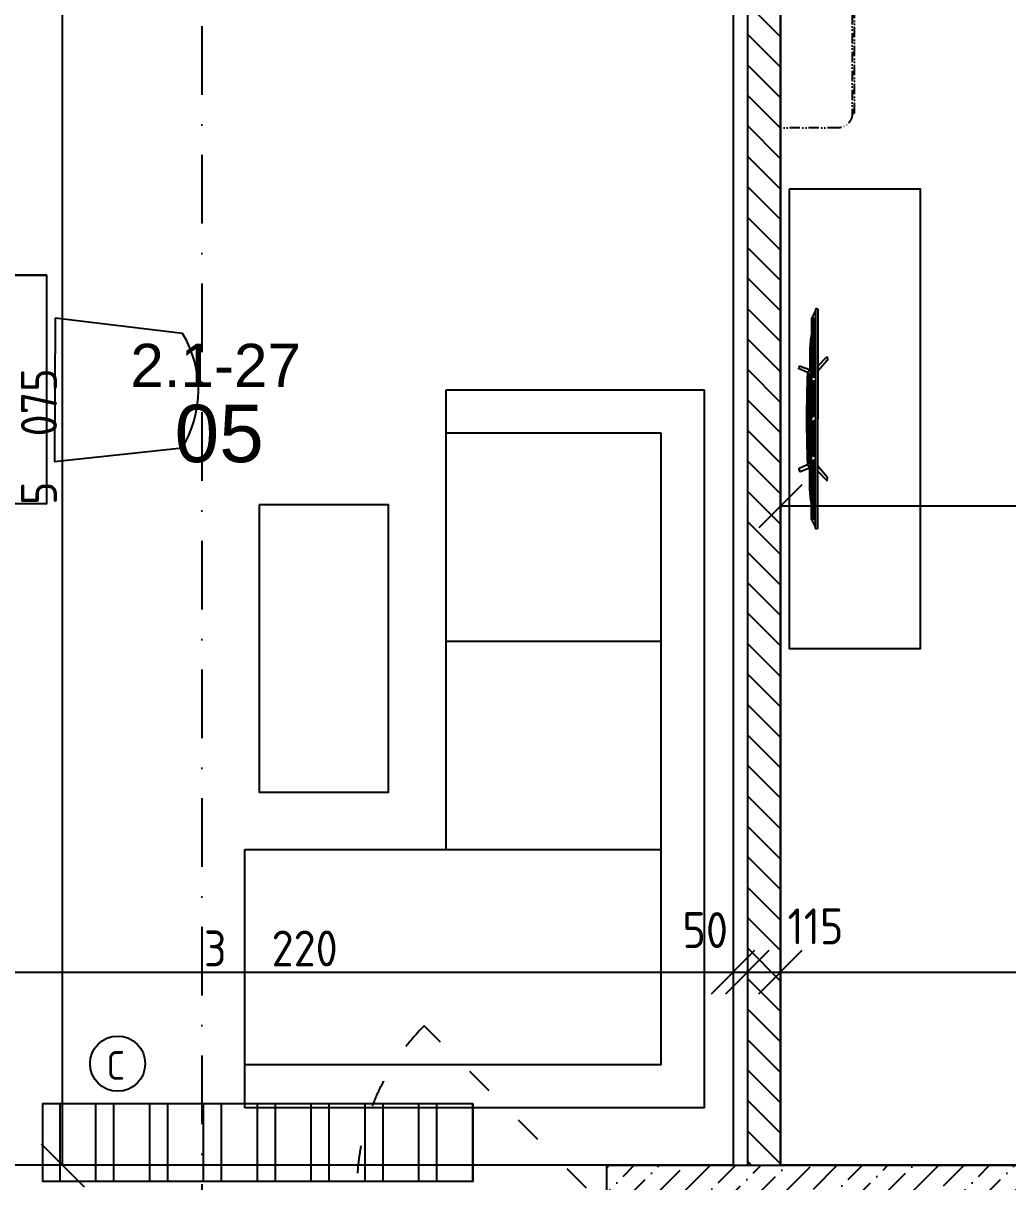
# Model space of a CAD drawing. Extents: x 4511820 to 5180432, y -1526536 to -944957.
# Drawn here: x 5031483 to 5034913, y -1256927 to -1252892 of the extents above; entities that cross this region are included whole.
import ezdxf

# ---------------------------------------------------------------- set-up
doc = ezdxf.new("R2010")
doc.units = 0
doc.header["$MEASUREMENT"] = 0
for name, pattern in [('ACAD_ISO03W100', [30, 12, -18]), ('ACAD_ISO12W100', [22, 12, -3, 0.5, -3, 0.5, -3]), ('BODKOCIARKOVANA_3', [5.6, 3, -1.3, 0, -1.3])]:
    doc.linetypes.add(name, pattern=pattern)
doc.layers.get('0').update_dxf_attribs({"linetype": 'CONTINUOUS'})
doc.layers.get('Defpoints').update_dxf_attribs({"color": 61, "linetype": 'CONTINUOUS'})
for name, color, linetype in [('KÓTY', 4, 'CONTINUOUS'), ('MÚRY', 1, 'CONTINUOUS'), ('OKNÁ', 143, 'CONTINUOUS'), ('osi', 253, 'CONTINUOUS'), ('Plochy', 41, 'CONTINUOUS'), ('POPIS', 7, 'CONTINUOUS'), ('TENKÁ', 7, 'CONTINUOUS'), ('Z-Kúrenie', 101, 'CONTINUOUS'), ('ZARIADENIE', 47, 'CONTINUOUS'), ('ZZ-chladenie', 133, 'CONTINUOUS'), ('ŠRAFY', 82, 'CONTINUOUS')]:
    doc.layers.add(name, color=color, linetype=linetype)
doc.styles.add('ARIAL', font='arial.ttf')
doc.styles.add('STYLE1', font='isocp.shx')
doc.dimstyles.new('STANDARD-50', dxfattribs={"dimtxt": 125, "dimasz": 150, "dimexe": 10, "dimexo": 200, "dimgap": 20, "dimtad": 1, "dimdsep": 46, "dimlunit": 6, "dimtxsty": 'STYLE1', "dimblk1": 'OBLIQUE', "dimblk2": 'OBLIQUE', "dimsah": 1, "dimcen": 2.5, "dimse1": 1, "dimse2": 1, "dimadec": 0, "dimazin": 0, "dimtfac": 1, "dimtmove": 1, "dimatfit": 3, "dimldrblk": 'OBLIQUE', "dimfxl": 1, "dimtolj": 1, "dimtzin": 0, "dimarcsym": 0})

# ---------------------------------------------------------------- blocks, each defined once
blk = doc.blocks.new('_OBLIQUE')
at = {"color": 0, "linetype": 'ByBlock'}
blk.add_line((-0.5, -0.5), (0.5, 0.5), dxfattribs=at)
blk = doc.blocks.new('*D13931')
at = {"layer": 'Defpoints', "color": 0}
for p in [(5040541, -1256869.2), (5027621, -1258104.2), (5040541, -1262553.9)]:
    blk.add_point(p, dxfattribs=at)
at = {"layer": 'KÓTY', "color": 0, "lineweight": -2}
blk.add_line((5027621, -1262553.9), (5040541, -1262553.9), dxfattribs=at)
at = {"layer": 'KÓTY', "color": 0, "linetype": 'ByBlock', "lineweight": -2, "xscale": 150, "yscale": 150, "zscale": 150, "rotation": 180}
blk.add_blockref('_OBLIQUE', (5027621, -1262553.9), dxfattribs=at)
at = {"layer": 'KÓTY', "color": 0, "linetype": 'ByBlock', "lineweight": -2, "xscale": 150, "yscale": 150, "zscale": 150}
blk.add_blockref('_OBLIQUE', (5040541, -1262553.9), dxfattribs=at)
at = {"layer": 'KÓTY', "color": 0, "insert": (5034081, -1262471.4), "char_height": 125, "attachment_point": 5, "style": 'STYLE1'}
blk.add_mtext('\\A1;12ﾠ920', dxfattribs=at)
blk = doc.blocks.new('*D13936')
at = {"layer": 'Defpoints', "color": 0}
for p in [(4980571, -1255834.2), (5040921, -1255834.2), (5040921, -1261853.9)]:
    blk.add_point(p, dxfattribs=at)
at = {"layer": 'KÓTY', "color": 0, "lineweight": -2}
blk.add_line((4980571, -1261853.9), (5040921, -1261853.9), dxfattribs=at)
at = {"layer": 'KÓTY', "color": 0, "linetype": 'ByBlock', "lineweight": -2, "xscale": 150, "yscale": 150, "zscale": 150, "rotation": 180}
blk.add_blockref('_OBLIQUE', (4980571, -1261853.9), dxfattribs=at)
at = {"layer": 'KÓTY', "color": 0, "linetype": 'ByBlock', "lineweight": -2, "xscale": 150, "yscale": 150, "zscale": 150}
blk.add_blockref('_OBLIQUE', (5040921, -1261853.9), dxfattribs=at)
at = {"layer": 'KÓTY', "color": 0, "insert": (5010746, -1261771.4), "char_height": 125, "attachment_point": 5, "style": 'STYLE1'}
blk.add_mtext('\\A1;60ﾠ350', dxfattribs=at)
blk = doc.blocks.new('Tv06_top_cad-block.com')
at = {"color": 0}
for points in [[(-161.1, -3.4), (-173.3, 26.2, 0.359324), (-175.3, 27.3, 0.097501), (-182.8, 24.2, 0.350578), (-183.5, 22.1), (-171.1, -10.4)], [(161.1, -3.4), (173.3, 26.2, -0.359324), (175.3, 27.3, -0.097501), (182.8, 24.2, -0.350578), (183.5, 22.1), (171.1, -10.4)], [(-381.9, -38.8, -0.13121), (-383.2, -32.7, -0.169032), (-383, -32.3), (-381.8, -31.1, -0.205713), (-381.3, -30.9), (-378.5, -30.9, 0.118206), (-376.2, -30.4), (-351.4, -18.4, -0.105648), (-345.8, -17), (0, -17)], [(-339.3, -21.2), (-339.3, -21.2, 0.099639), (-344.3, -22.2), (-349.2, -24.6, 0.215889), (-350.7, -26.3, 0.476075), (-349.4, -28, 0.244765)], [(-295.5, -17), (-282, -15, -0.02037), (-255.8, -12, -0.012056), (-227.2, -10.7), (-169.3, -10.7)], [(-182.5, -38.8), (-214.4, -69.1, 0.250582), (-215, -71, 0.266718), (-214.3, -71.9, 0.084688)], [(-214.3, -71.9), (-207.3, -73.1, 0.211205), (-203.3, -72.1), (-165.2, -38.8)], [(-181.8, -17), (-178.5, -14, -0.213415), (-177.3, -13.6), (0, -13.6)], [(-172.1, -13.6, -0.072098), (-159.2, -3, -0.121861), (-158.4, -2.8)], [(-170.1, -10.6, -0.053076), (-160.2, -2.9), (-158.4, -2.8)], [(-147.6, -13.6), (-147.6, -7.5, -0.414214), (-147.4, -7.3), (-146.5, -7.3, -0.414214), (-146.3, -7.5), (-146.3, -13.6)], [(-146.8, -28, 0.414214), (-145, -26.2), (-145, -23, 0.414214), (-146.8, -21.2)], [(-143.9, -13.6), (-143.9, -7.5, -0.414214), (-143.7, -7.3), (-142.7, -7.3, -0.414214), (-142.6, -7.5), (-142.6, -13.6)], [(-140.2, -13.6), (-140.2, -7.5, -0.414214), (-140, -7.3), (-139, -7.3, -0.414214), (-138.8, -7.5), (-138.8, -13.6)], [(-136.4, -13.6), (-136.4, -7.5, -0.414214), (-136.3, -7.3), (-135.3, -7.3, -0.414214), (-135.1, -7.5), (-135.1, -13.6)], [(-132.7, -13.6), (-132.7, -7.5, -0.414214), (-132.5, -7.3), (-131.6, -7.3, -0.414214), (-131.4, -7.5), (-131.4, -13.6)], [(-128.8, -28, -0.414214), (-130.6, -26.2), (-130.6, -23, -0.414214), (-128.8, -21.2)], [(-129, -13.6), (-129, -7.5, -0.414214), (-128.8, -7.3), (-127.9, -7.3, -0.414214), (-127.7, -7.5), (-127.7, -13.6)], [(-125.3, -13.6), (-125.3, -7.5, -0.414214), (-125.1, -7.3), (-124.1, -7.3, -0.414214), (-124, -7.5), (-124, -13.6)], [(-121.6, -13.6), (-121.6, -7.5, -0.414214), (-121.4, -7.3), (-120.4, -7.3, -0.414214), (-120.2, -7.5), (-120.2, -13.6)], [(-117.8, -13.6), (-117.8, -7.5, -0.414214), (-117.7, -7.3), (-116.7, -7.3, -0.414214), (-116.5, -7.5), (-116.5, -13.6)], [(-114.1, -13.6), (-114.1, -7.5, -0.414214), (-113.9, -7.3), (-113, -7.3, -0.414214), (-112.8, -7.5), (-112.8, -13.6)], [(-110.4, -13.6), (-110.4, -7.5, -0.414214), (-110.2, -7.3), (-109.3, -7.3, -0.414214), (-109.1, -7.5), (-109.1, -13.6)], [(-106.7, -13.6), (-106.7, -7.5, -0.414214), (-106.5, -7.3), (-105.5, -7.3, -0.414214), (-105.4, -7.5), (-105.4, -13.6)], [(-103, -13.6), (-103, -7.5, -0.414214), (-102.8, -7.3), (-101.8, -7.3, -0.414214), (-101.6, -7.5), (-101.6, -13.6)], [(-99.2, -13.6), (-99.2, -7.5, -0.414214), (-99.1, -7.3), (-98.1, -7.3, -0.414214), (-97.9, -7.5), (-97.9, -13.6)], [(-95.5, -13.6), (-95.5, -7.5, -0.414214), (-95.3, -7.3), (-94.4, -7.3, -0.414214), (-94.2, -7.5), (-94.2, -13.6)], [(-91.8, -13.6), (-91.8, -7.5, -0.414214), (-91.6, -7.3), (-90.7, -7.3, -0.414214), (-90.5, -7.5), (-90.5, -13.6)], [(-88.1, -13.6), (-88.1, -7.5, -0.414214), (-87.9, -7.3), (-86.9, -7.3, -0.414214), (-86.8, -7.5), (-86.8, -13.6)], [(-84.4, -13.6), (-84.4, -7.5, -0.414214), (-84.2, -7.3), (-83.2, -7.3, -0.414214), (-83, -7.5), (-83, -13.6)], [(-80.6, -13.6), (-80.6, -7.5, -0.414214), (-80.5, -7.3), (-79.5, -7.3, -0.414214), (-79.3, -7.5), (-79.3, -13.6)], [(-76.9, -13.6), (-76.9, -7.5, -0.414214), (-76.7, -7.3), (-75.8, -7.3, -0.414214), (-75.6, -7.5), (-75.6, -13.6)], [(-73.2, -13.6), (-73.2, -7.5, -0.414214), (-73, -7.3), (-72.1, -7.3, -0.414214), (-71.9, -7.5), (-71.9, -13.6)], [(-69.5, -13.6), (-69.5, -7.5, -0.414214), (-69.3, -7.3), (-68.3, -7.3, -0.414214), (-68.2, -7.5), (-68.2, -13.6)], [(-65.8, -13.6), (-65.8, -7.5, -0.414214), (-65.6, -7.3), (-64.6, -7.3, -0.414214), (-64.4, -7.5), (-64.4, -13.6)], [(-62, -13.6), (-62, -7.5, -0.414214), (-61.9, -7.3), (-60.9, -7.3, -0.414214), (-60.7, -7.5), (-60.7, -13.6)], [(-58.3, -13.6), (-58.3, -7.5, -0.414214), (-58.1, -7.3), (-57.2, -7.3, -0.414214), (-57, -7.5), (-57, -13.6)], [(-54.6, -13.6), (-54.6, -7.5, -0.414214), (-54.4, -7.3), (-53.5, -7.3, -0.414214), (-53.3, -7.5), (-53.3, -13.6)], [(-50.9, -13.6), (-50.9, -7.5, -0.414214), (-50.7, -7.3), (-49.7, -7.3, -0.414214), (-49.6, -7.5), (-49.6, -13.6)], [(-47.2, -13.6), (-47.2, -7.5, -0.414214), (-47, -7.3), (-46, -7.3, -0.414214), (-45.8, -7.5), (-45.8, -13.6)], [(-43.4, -13.6), (-43.4, -7.5, -0.414214), (-43.3, -7.3), (-42.3, -7.3, -0.414214), (-42.1, -7.5), (-42.1, -13.6)], [(-39.7, -13.6), (-39.7, -7.5, -0.414214), (-39.5, -7.3), (-38.6, -7.3, -0.414214), (-38.4, -7.5), (-38.4, -13.6)], [(-36, -13.6), (-36, -7.5, -0.414214), (-35.8, -7.3), (-34.9, -7.3, -0.414214), (-34.7, -7.5), (-34.7, -13.6)], [(-32.3, -13.6), (-32.3, -7.5, -0.414214), (-32.1, -7.3), (-31.1, -7.3, -0.414214), (-31, -7.5), (-31, -13.6)], [(-28.6, -13.6), (-28.6, -7.5, -0.414214), (-28.4, -7.3), (-27.4, -7.3, -0.414214), (-27.2, -7.5), (-27.2, -13.6)], [(-24.8, -13.6), (-24.8, -7.5, -0.414214), (-24.7, -7.3), (-23.7, -7.3, -0.414214), (-23.5, -7.5), (-23.5, -13.6)], [(-21.1, -13.6), (-21.1, -7.5, -0.414214), (-20.9, -7.3), (-20, -7.3, -0.414214), (-19.8, -7.5), (-19.8, -13.6)], [(-17.4, -13.6), (-17.4, -7.5, -0.414214), (-17.2, -7.3), (-16.3, -7.3, -0.414214), (-16.1, -7.5), (-16.1, -13.6)], [(-13.7, -13.6), (-13.7, -7.5, -0.414214), (-13.5, -7.3), (-12.5, -7.3, -0.414214), (-12.4, -7.5), (-12.4, -13.6)], [(-10, -13.6), (-10, -7.5, -0.414214), (-9.8, -7.3), (-8.8, -7.3, -0.414214), (-8.6, -7.5), (-8.6, -13.6)], [(-10, -28, 0.414214), (-8.2, -26.2), (-8.2, -23, 0.414214), (-10, -21.2)], [(-6.2, -13.6), (-6.2, -7.5, -0.414214), (-6.1, -7.3), (-5.1, -7.3, -0.414214), (-4.9, -7.5), (-4.9, -13.6)], [(-2.5, -13.6), (-2.5, -7.5, -0.414214), (-2.3, -7.3), (-1.4, -7.3, -0.414214), (-1.2, -7.5), (-1.2, -13.6)], [(181.8, -17), (178.5, -14, 0.213415), (177.3, -13.6), (0, -13.6)], [(381.9, -38.8, 0.13121), (383.2, -32.7, 0.169032), (383, -32.3), (381.8, -31.1, 0.205713), (381.3, -30.9), (378.5, -30.9, -0.118206), (376.2, -30.4), (351.4, -18.4, 0.105648), (345.8, -17), (0, -17)], [(2.5, -13.6), (2.5, -7.5, 0.414214), (2.3, -7.3), (1.4, -7.3, 0.414214), (1.2, -7.5), (1.2, -13.6)], [(6.2, -13.6), (6.2, -7.5, 0.414214), (6.1, -7.3), (5.1, -7.3, 0.414214), (4.9, -7.5), (4.9, -13.6)], [(10, -28, -0.414214), (8.2, -26.2), (8.2, -23, -0.414214), (10, -21.2)], [(10, -13.6), (10, -7.5, 0.414214), (9.8, -7.3), (8.8, -7.3, 0.414214), (8.6, -7.5), (8.6, -13.6)], [(13.7, -13.6), (13.7, -7.5, 0.414214), (13.5, -7.3), (12.5, -7.3, 0.414214), (12.4, -7.5), (12.4, -13.6)], [(17.4, -13.6), (17.4, -7.5, 0.414214), (17.2, -7.3), (16.3, -7.3, 0.414214), (16.1, -7.5), (16.1, -13.6)], [(21.1, -13.6), (21.1, -7.5, 0.414214), (20.9, -7.3), (20, -7.3, 0.414214), (19.8, -7.5), (19.8, -13.6)], [(24.8, -13.6), (24.8, -7.5, 0.414214), (24.7, -7.3), (23.7, -7.3, 0.414214), (23.5, -7.5), (23.5, -13.6)], [(28.6, -13.6), (28.6, -7.5, 0.414214), (28.4, -7.3), (27.4, -7.3, 0.414214), (27.2, -7.5), (27.2, -13.6)], [(32.3, -13.6), (32.3, -7.5, 0.414214), (32.1, -7.3), (31.1, -7.3, 0.414214), (31, -7.5), (31, -13.6)], [(36, -13.6), (36, -7.5, 0.414214), (35.8, -7.3), (34.9, -7.3, 0.414214), (34.7, -7.5), (34.7, -13.6)], [(39.7, -13.6), (39.7, -7.5, 0.414214), (39.5, -7.3), (38.6, -7.3, 0.414214), (38.4, -7.5), (38.4, -13.6)], [(43.4, -13.6), (43.4, -7.5, 0.414214), (43.3, -7.3), (42.3, -7.3, 0.414214), (42.1, -7.5), (42.1, -13.6)], [(47.2, -13.6), (47.2, -7.5, 0.414214), (47, -7.3), (46, -7.3, 0.414214), (45.8, -7.5), (45.8, -13.6)], [(50.9, -13.6), (50.9, -7.5, 0.414214), (50.7, -7.3), (49.7, -7.3, 0.414214), (49.6, -7.5), (49.6, -13.6)], [(54.6, -13.6), (54.6, -7.5, 0.414214), (54.4, -7.3), (53.5, -7.3, 0.414214), (53.3, -7.5), (53.3, -13.6)], [(58.3, -13.6), (58.3, -7.5, 0.414214), (58.1, -7.3), (57.2, -7.3, 0.414214), (57, -7.5), (57, -13.6)], [(62, -13.6), (62, -7.5, 0.414214), (61.9, -7.3), (60.9, -7.3, 0.414214), (60.7, -7.5), (60.7, -13.6)], [(65.8, -13.6), (65.8, -7.5, 0.414214), (65.6, -7.3), (64.6, -7.3, 0.414214), (64.4, -7.5), (64.4, -13.6)], [(69.5, -13.6), (69.5, -7.5, 0.414214), (69.3, -7.3), (68.3, -7.3, 0.414214), (68.2, -7.5), (68.2, -13.6)], [(73.2, -13.6), (73.2, -7.5, 0.414214), (73, -7.3), (72.1, -7.3, 0.414214), (71.9, -7.5), (71.9, -13.6)], [(76.9, -13.6), (76.9, -7.5, 0.414214), (76.7, -7.3), (75.8, -7.3, 0.414214), (75.6, -7.5), (75.6, -13.6)], [(80.6, -13.6), (80.6, -7.5, 0.414214), (80.5, -7.3), (79.5, -7.3, 0.414214), (79.3, -7.5), (79.3, -13.6)], [(84.4, -13.6), (84.4, -7.5, 0.414214), (84.2, -7.3), (83.2, -7.3, 0.414214), (83, -7.5), (83, -13.6)], [(88.1, -13.6), (88.1, -7.5, 0.414214), (87.9, -7.3), (86.9, -7.3, 0.414214), (86.8, -7.5), (86.8, -13.6)], [(91.8, -13.6), (91.8, -7.5, 0.414214), (91.6, -7.3), (90.7, -7.3, 0.414214), (90.5, -7.5), (90.5, -13.6)], [(95.5, -13.6), (95.5, -7.5, 0.414214), (95.3, -7.3), (94.4, -7.3, 0.414214), (94.2, -7.5), (94.2, -13.6)], [(99.2, -13.6), (99.2, -7.5, 0.414214), (99.1, -7.3), (98.1, -7.3, 0.414214), (97.9, -7.5), (97.9, -13.6)], [(103, -13.6), (103, -7.5, 0.414214), (102.8, -7.3), (101.8, -7.3, 0.414214), (101.6, -7.5), (101.6, -13.6)], [(106.7, -13.6), (106.7, -7.5, 0.414214), (106.5, -7.3), (105.5, -7.3, 0.414214), (105.4, -7.5), (105.4, -13.6)], [(110.4, -13.6), (110.4, -7.5, 0.414214), (110.2, -7.3), (109.3, -7.3, 0.414214), (109.1, -7.5), (109.1, -13.6)], [(114.1, -13.6), (114.1, -7.5, 0.414214), (113.9, -7.3), (113, -7.3, 0.414214), (112.8, -7.5), (112.8, -13.6)], [(117.8, -13.6), (117.8, -7.5, 0.414214), (117.7, -7.3), (116.7, -7.3, 0.414214), (116.5, -7.5), (116.5, -13.6)], [(121.6, -13.6), (121.6, -7.5, 0.414214), (121.4, -7.3), (120.4, -7.3, 0.414214), (120.2, -7.5), (120.2, -13.6)], [(125.3, -13.6), (125.3, -7.5, 0.414214), (125.1, -7.3), (124.1, -7.3, 0.414214), (124, -7.5), (124, -13.6)], [(129, -13.6), (129, -7.5, 0.414214), (128.8, -7.3), (127.9, -7.3, 0.414214), (127.7, -7.5), (127.7, -13.6)], [(128.8, -28, 0.414214), (130.6, -26.2), (130.6, -23, 0.414214), (128.8, -21.2)], [(132.7, -13.6), (132.7, -7.5, 0.414214), (132.5, -7.3), (131.6, -7.3, 0.414214), (131.4, -7.5), (131.4, -13.6)], [(136.4, -13.6), (136.4, -7.5, 0.414214), (136.3, -7.3), (135.3, -7.3, 0.414214), (135.1, -7.5), (135.1, -13.6)], [(140.2, -13.6), (140.2, -7.5, 0.414214), (140, -7.3), (139, -7.3, 0.414214), (138.8, -7.5), (138.8, -13.6)], [(143.9, -13.6), (143.9, -7.5, 0.414214), (143.7, -7.3), (142.7, -7.3, 0.414214), (142.6, -7.5), (142.6, -13.6)], [(146.8, -28, -0.414214), (145, -26.2), (145, -23, -0.414214), (146.8, -21.2)], [(147.6, -13.6), (147.6, -7.5, 0.414214), (147.4, -7.3), (146.5, -7.3, 0.414214), (146.3, -7.5), (146.3, -13.6)], [(172.1, -13.6, 0.072098), (159.2, -3, 0.121861), (158.4, -2.8)], [(170.1, -10.6, 0.053076), (160.2, -2.9), (158.4, -2.8)], [(214.3, -71.9), (207.3, -73.1, -0.211205), (203.3, -72.1), (165.2, -38.8)], [(295.5, -17), (282, -15, 0.02037), (255.8, -12, 0.012056), (227.2, -10.7), (169.3, -10.7)], [(182.5, -38.8), (214.4, -69.1, -0.250582), (215, -71, -0.266718), (214.3, -71.9, -0.084688)], [(339.3, -21.2), (339.3, -21.2, -0.099639), (344.3, -22.2), (349.2, -24.6, -0.215889), (350.7, -26.3, -0.476075), (349.4, -28, -0.244765)]]:
    blk.add_lwpolyline(points, format="xyb", dxfattribs=at)
for points in [[(-381.9, -38.8), (0, -38.8)], [(-378.5, -30.9), (0, -30.9)], [(-349.4, -28), (-146.8, -28)], [(-339.3, -21.2), (-146.8, -21.2)], [(-158.6, -6.5), (0, -6.5)], [(-128.8, -21.2), (-10, -21.2)], [(-128.8, -28), (-10, -28)], [(158.6, -6.5), (0, -6.5)], [(378.5, -30.9), (0, -30.9)], [(381.9, -38.8), (0, -38.8)], [(128.8, -21.2), (10, -21.2)], [(128.8, -28), (10, -28)], [(339.3, -21.2), (146.8, -21.2)], [(349.4, -28), (146.8, -28)]]:
    blk.add_lwpolyline(points, dxfattribs=at)
for centre, radius, start, end in [((0, -4564), 4564, 90, 91.9893), ((0, -4564), 4564, 88.0107, 90), ((-170.5, -10.1), 0.6, 200.9784, 314.0295), ((170.5, -10.1), 0.6, 225.9705, 339.0216)]:
    blk.add_arc(centre, radius, start, end, dxfattribs=at)
blk = doc.blocks.new('TV')
at = {"layer": 'ZARIADENIE', "color": 8}
blk.add_blockref('Tv06_top_cad-block.com', (4448198.7, -1316337.8), dxfattribs=at)
blk = doc.blocks.new('SESACKA ROH1')
at = {"layer": 'ZARIADENIE', "color": 30, "ltscale": 0.25}
for p, q in [((4444944, -1318705.2), (4444944, -1317105.2)), ((4444944, -1317105.2), (4445844, -1317105.2)), ((4445094, -1318555.2), (4445094, -1317105.2)), ((4445844, -1317105.2), (4445844, -1317805.2)), ((4447444, -1317805.2), (4445844, -1317805.2)), ((4445844, -1317805.2), (4445844, -1318555.2)), ((4446569, -1317805.2), (4446569, -1318555.2)), ((4447294, -1318555.2), (4447294, -1317805.2)), ((4447444, -1318705.2), (4447444, -1317805.2)), ((4445094, -1318555.2), (4447294, -1318555.2)), ((4444944, -1318705.2), (4447444, -1318705.2))]:
    blk.add_line(p, q, dxfattribs=at)
at = {"layer": 'ZARIADENIE', "color": 45, "ltscale": 0.25}
blk.add_lwpolyline([(4447044, -1317155.2), (4446044, -1317155.2), (4446044, -1317605.2), (4447044, -1317605.2)], close=True, dxfattribs=at)
blk = doc.blocks.new('*D30892')
at = {"layer": 'Defpoints', "color": 0}
for p in [(5030736, -1256196.5), (5033956, -1256196.5), (5033956, -1256196.5)]:
    blk.add_point(p, dxfattribs=at)
at = {"layer": 'KÓTY', "color": 0, "lineweight": -2}
blk.add_line((5030736, -1256196.5), (5033956, -1256196.5), dxfattribs=at)
at = {"layer": 'KÓTY', "color": 0, "linetype": 'ByBlock', "lineweight": -2, "xscale": 150, "yscale": 150, "zscale": 150, "rotation": 180}
blk.add_blockref('_OBLIQUE', (5030736, -1256196.5), dxfattribs=at)
at = {"layer": 'KÓTY', "color": 0, "linetype": 'ByBlock', "lineweight": -2, "xscale": 150, "yscale": 150, "zscale": 150}
blk.add_blockref('_OBLIQUE', (5033956, -1256196.5), dxfattribs=at)
at = {"layer": 'KÓTY', "color": 0, "insert": (5032346, -1256114), "char_height": 125, "attachment_point": 5, "style": 'STYLE1'}
blk.add_mtext('\\A1;3ﾠ220', dxfattribs=at)
blk = doc.blocks.new('*D30893')
at = {"layer": 'Defpoints', "color": 0}
for p in [(5033956, -1256196.5), (5034006, -1256196.5), (5034006, -1256196.5)]:
    blk.add_point(p, dxfattribs=at)
at = {"layer": 'KÓTY', "color": 0, "lineweight": -2}
blk.add_line((5033956, -1256196.5), (5034006, -1256196.5), dxfattribs=at)
at = {"layer": 'KÓTY', "color": 0, "linetype": 'ByBlock', "lineweight": -2, "xscale": 150, "yscale": 150, "zscale": 150, "rotation": 180}
blk.add_blockref('_OBLIQUE', (5033956, -1256196.5), dxfattribs=at)
at = {"layer": 'KÓTY', "color": 0, "linetype": 'ByBlock', "lineweight": -2, "xscale": 150, "yscale": 150, "zscale": 150}
blk.add_blockref('_OBLIQUE', (5034006, -1256196.5), dxfattribs=at)
at = {"layer": 'KÓTY', "color": 0, "insert": (5033859, -1256050), "char_height": 125, "attachment_point": 5, "style": 'STYLE1'}
blk.add_mtext('\\A1;50', dxfattribs=at)
blk = doc.blocks.new('*D30894')
at = {"layer": 'Defpoints', "color": 0}
for p in [(5034006, -1256196.5), (5034121, -1256196.5), (5034121, -1256196.5)]:
    blk.add_point(p, dxfattribs=at)
at = {"layer": 'KÓTY', "color": 0, "lineweight": -2}
blk.add_line((5034006, -1256196.5), (5034121, -1256196.5), dxfattribs=at)
at = {"layer": 'KÓTY', "color": 0, "linetype": 'ByBlock', "lineweight": -2, "xscale": 150, "yscale": 150, "zscale": 150, "rotation": 180}
blk.add_blockref('_OBLIQUE', (5034006, -1256196.5), dxfattribs=at)
at = {"layer": 'KÓTY', "color": 0, "linetype": 'ByBlock', "lineweight": -2, "xscale": 150, "yscale": 150, "zscale": 150}
blk.add_blockref('_OBLIQUE', (5034121, -1256196.5), dxfattribs=at)
at = {"layer": 'KÓTY', "color": 0, "insert": (5034243, -1256037), "char_height": 125, "attachment_point": 5, "style": 'STYLE1'}
blk.add_mtext('\\A1;115', dxfattribs=at)
blk = doc.blocks.new('*D30895')
at = {"layer": 'Defpoints', "color": 0}
for p in [(5034121, -1256196.5), (5040541, -1256196.5), (5040541, -1256196.5)]:
    blk.add_point(p, dxfattribs=at)
at = {"layer": 'KÓTY', "color": 0, "lineweight": -2}
blk.add_line((5034121, -1256196.5), (5040541, -1256196.5), dxfattribs=at)
at = {"layer": 'KÓTY', "color": 0, "linetype": 'ByBlock', "lineweight": -2, "xscale": 150, "yscale": 150, "zscale": 150, "rotation": 180}
blk.add_blockref('_OBLIQUE', (5034121, -1256196.5), dxfattribs=at)
at = {"layer": 'KÓTY', "color": 0, "linetype": 'ByBlock', "lineweight": -2, "xscale": 150, "yscale": 150, "zscale": 150}
blk.add_blockref('_OBLIQUE', (5040541, -1256196.5), dxfattribs=at)
at = {"layer": 'KÓTY', "color": 0, "insert": (5037331, -1256114), "char_height": 125, "attachment_point": 5, "style": 'STYLE1'}
blk.add_mtext('\\A1;6ﾠ420', dxfattribs=at)
blk = doc.blocks.new('*D31263')
at = {"layer": 'Defpoints', "color": 0}
for p in [(5034121, -1254181.7), (5040291, -1254219.2), (5034121, -1254574)]:
    blk.add_point(p, dxfattribs=at)
at = {"layer": 'KÓTY', "color": 0, "lineweight": -2}
blk.add_line((5040291, -1254574), (5034121, -1254574), dxfattribs=at)
at = {"layer": 'KÓTY', "color": 0, "linetype": 'ByBlock', "lineweight": -2, "xscale": 150, "yscale": 150, "zscale": 150, "rotation": 180}
blk.add_blockref('_OBLIQUE', (5034121, -1254574), dxfattribs=at)
at = {"layer": 'KÓTY', "color": 0, "linetype": 'ByBlock', "lineweight": -2, "xscale": 150, "yscale": 150, "zscale": 150}
blk.add_blockref('_OBLIQUE', (5040291, -1254574), dxfattribs=at)
at = {"layer": 'KÓTY', "color": 0, "insert": (5037206, -1254491.5), "char_height": 125, "attachment_point": 5, "style": 'STYLE1'}
blk.add_mtext('\\A1;6ﾠ170', dxfattribs=at)
blk = doc.blocks.new('*D31278')
at = {"layer": 'Defpoints', "color": 0}
for p in [(5030736, -1251794.2), (5031621, -1251794.2), (5030736, -1256869.2)]:
    blk.add_point(p, dxfattribs=at)
at = {"layer": 'KÓTY', "color": 0, "lineweight": -2}
blk.add_line((5031621, -1256869.2), (5031621, -1251794.2), dxfattribs=at)
at = {"layer": 'KÓTY', "color": 0, "linetype": 'ByBlock', "lineweight": -2, "xscale": 150, "yscale": 150, "zscale": 150}
for p, rotation in [((5031621, -1251794.2), 90), ((5031621, -1256869.2), 270)]:
    blk.add_blockref('_OBLIQUE', p, dxfattribs=dict(at, rotation=rotation))
at = {"layer": 'KÓTY', "color": 0, "insert": (5031538.5, -1254331.7), "char_height": 125, "attachment_point": 5, "rotation": 90, "style": 'STYLE1'}
blk.add_mtext('\\A1;5ﾠ075', dxfattribs=at)
blk = doc.blocks.new('chlj3')
at = {"layer": 'ZZ-chladenie', "linetype": 'ACAD_ISO12W100', "ltscale": 3}
for p, q in [((5005195.8, -1151691.8), (5005395.8, -1151691.8)), ((5005195.8, -1152470.8), (5005395.8, -1152470.8))]:
    blk.add_line(p, q, dxfattribs=at)
blk.add_lwpolyline([(5005145.8, -1152419.2), (5005138.4, -1152419.2), (5005138.4, -1151744.5), (5005145.8, -1151744.5)], close=True, dxfattribs=at)
for centre, start, end in [((5005195.8, -1151741.8), 90, 180), ((5005195.8, -1152420.8), 180, 270)]:
    blk.add_arc(centre, 50, start, end, dxfattribs=at)

msp = doc.modelspace()

# ---------------------------------------------------------------- hatches: boundary and pattern name
at = {"layer": 'Z-Kúrenie', "linetype": 'Continuous'}
h = msp.add_hatch(dxfattribs=at)
h.set_pattern_fill('ANSI32', color=256, scale=500, angle=225)
h.set_pattern_definition([(270, (3836111.8, -6333541.14), (187.5, -3e-14), []), (270, (3836049.3, -6333603.64), (187.5, -3e-14), [])])
h.paths.add_polyline_path([(5032106, -1256655.226), (5031551, -1256655.226), (5031551, -1256869.226), (5032106, -1256869.226)])
h.paths.add_polyline_path([(5032106, -1256869.226), (5031551, -1256869.226), (5031551, -1256924.226), (5032106, -1256924.226)])
h.paths.add_polyline_path([(5032652.921, -1256869.226), (5032106, -1256869.226), (5032106, -1256924.226), (5032647.564, -1256924.226, -0.01727397)])
h.paths.add_polyline_path([(5033051, -1256869.226), (5032652.921, -1256869.226, 0.01727397), (5032647.564, -1256924.226), (5033051, -1256924.226)])
h.paths.add_polyline_path([(5033051, -1256669.226), (5032706.422, -1256669.226, 0.06497075), (5032652.921, -1256869.226), (5033051, -1256869.226)])
h.paths.add_polyline_path([(5032706.422, -1256669.226), (5032256, -1256669.226), (5032256, -1256655.226), (5032106, -1256655.226), (5032106, -1256869.226), (5032652.921, -1256869.226, -0.06497075)])
h.paths.add_polyline_path([(5032712.352, -1256655.226), (5032256, -1256655.226), (5032256, -1256669.226), (5032706.422, -1256669.226, -0.00475137)])
h.paths.add_polyline_path([(5033051, -1256655.226), (5032712.352, -1256655.226, 0.00475137), (5032706.422, -1256669.226), (5033051, -1256669.226)])
at = {"layer": 'ŠRAFY', "ltscale": 0.25}
h = msp.add_hatch(dxfattribs=at)
h.set_pattern_fill('ANSI31', color=256, scale=600, angle=90, style=0)
h.set_pattern_definition([(135, (-2976355.03, 109742.89), (-53.0330086, -53.0330086), [])])
h.paths.add_polyline_path([(5034006, -1251794.226), (5034006, -1256869.226), (5034121, -1256869.226), (5034121, -1251794.226)])
at = {"layer": 'ŠRAFY'}
h = msp.add_hatch(dxfattribs=at)
h.set_pattern_fill('ANSI36', color=256, scale=500, angle=360)
h.set_pattern_definition([(45, (524430.31, 212625.64), (33.1456304, 121.533978), [156.25, -31.25, 0, -31.25])])
h.paths.add_polyline_path([(5034158.5, -1257019.226), (5035586, -1257019.226), (5035586, -1256949.226), (5035586, -1256869.226), (5034121, -1256869.226), (5034006, -1256869.226), (5033956, -1256869.226), (5033516, -1256869.226), (5033516, -1256949.226), (5033516, -1257019.226), (5034083.5, -1257019.226)])

# ---------------------------------------------------------------- linework, layer by layer
at = {"layer": 'MÚRY'}
for p, q in [((5034121, -1251494.226), (5034121, -1256869.226)), ((5033956, -1251794.226), (5033956, -1256869.226)), ((5033516, -1257259.226), (5033516, -1256869.226)), ((5033516, -1256869.226), (5033956, -1256869.226)), ((5034121, -1256869.226), (5035586, -1256869.226))]:
    msp.add_line(p, q, dxfattribs=at)
at = {"layer": 'OKNÁ', "linetype": 'ACAD_ISO03W100', "ltscale": 8}
msp.add_line((5033446, -1256949.226), (5032880.315, -1256383.541), dxfattribs=at)
msp.add_arc((5033446, -1256949.226), 800, 135, 180, dxfattribs=at)
at = {"layer": 'osi', "linetype": 'BODKOCIARKOVANA_3', "ltscale": 80}
msp.add_line((5032106, -1223327.035), (5032106, -1260844.226), dxfattribs=at)
at = {"layer": 'Plochy'}
for points in [[(5030736, -1253369.226), (5027621, -1253369.226), (5027621, -1251794.226), (5030321, -1251794.226), (5030321, -1252394.226), (5030736, -1252394.226), (5030736, -1251794.226), (5033956, -1251794.226), (5033956, -1256869.226), (5030736, -1256869.226)], [(5034121, -1251794.226), (5040191, -1251794.226), (5040191, -1252144.226), (5040541, -1252144.226), (5040541, -1253669.226), (5040291, -1253669.226), (5040291, -1254219.226), (5040541, -1254219.226), (5040541, -1256869.226), (5034121, -1256869.226)]]:
    msp.add_lwpolyline(points, close=True, dxfattribs=at)
at = {"layer": 'TENKÁ'}
for p, q in [((5034006, -1251794.226), (5034006, -1256869.226)), ((5033956, -1256869.226), (5034121, -1256869.226))]:
    msp.add_line(p, q, dxfattribs=at)
at = {"layer": 'TENKÁ', "linetype": 'ACAD_ISO12W100', "ltscale": 10}
msp.add_line((5033516, -1256869.226), (5031201, -1256869.226), dxfattribs=at)
at = {"layer": 'Z-Kúrenie', "linetype": 'Continuous'}
msp.add_lwpolyline([(5033051, -1256655.226), (5031551, -1256655.226), (5031551, -1256924.226), (5033051, -1256924.226)], close=True, dxfattribs=at)
msp.add_circle((5031812.603, -1256515.223), 96, dxfattribs=at)
at = {"layer": 'ZARIADENIE'}
for p, q in [((5030766, -1253769.226), (5031566, -1253769.226)), ((5031595.153, -1253919.393), (5031592.333, -1254419.385)), ((5032038.992, -1253971.897), (5031595.153, -1253919.393)), ((5032036.736, -1254371.891), (5031592.333, -1254419.385))]:
    msp.add_line(p, q, dxfattribs=at)
at = {"layer": 'ZARIADENIE', "color": 45, "ltscale": 0.25}
msp.add_lwpolyline([(5034151, -1253469.226), (5034151, -1255069.226), (5034608.767, -1255069.226), (5034608.767, -1253469.226)], close=True, dxfattribs=at)
at = {"layer": 'ZARIADENIE'}
msp.add_lwpolyline([(5031566, -1253769.226), (5030766, -1253769.226), (5030766, -1254564.726), (5031566, -1254564.726)], close=True, dxfattribs=at)
msp.add_arc((5031707.846, -1254170.033), 385.896, 328.460189, 30.893418, dxfattribs=at)

# ---------------------------------------------------------------- block references
at = {"layer": 'Plochy', "color": 2, "rotation": 90}
for name, p in [('TV', (3717874.341, -5702467.944)), ('SESACKA ROH1', (3715150.809, -5701613.226))]:
    msp.add_blockref(name, p, dxfattribs=at)
at = {"layer": 'ZZ-chladenie', "xscale": -1}
msp.add_blockref('chlj3', (10039516.821, -100785.456), dxfattribs=at)

# ---------------------------------------------------------------- texts
at = {"layer": 'POPIS', "lineweight": 40, "ltscale": 0.25, "style": 'ARIAL'}
for s, height, p in [('2.1-27', 150, (5031856.769, -1254158.305)), ('05', 200, (5032010.811, -1254420.496))]:
    msp.add_text(s, height=height, dxfattribs=at).set_placement(p)
at = {"layer": 'Z-Kúrenie', "linetype": 'Continuous', "style": 'STYLE1'}
msp.add_text('C', height=100, dxfattribs=at).set_placement((5031773.975, -1256571.422))

# ---------------------------------------------------------------- dimensions: what is measured, and where the dimension line sits
at = {"layer": 'KÓTY'}
dim = msp.add_linear_dim(base=(5031621, -1251794.226), p1=(5030736, -1256869.226), p2=(5030736, -1251794.226), angle=90, dimstyle='STANDARD-50', dxfattribs=at)
dim.commit()
dim.dimension.update_dxf_attribs({"geometry": '*D31278', "text_midpoint": (5031538.457, -1254331.726)})
for base, p1, p2, picture, middle in [((5034121, -1254574.035), (5040291, -1254219.226), (5034121, -1254181.726), '*D31263', (5037206, -1254491.492)), ((5040921, -1261853.918), (4980571, -1255834.226), (5040921, -1255834.226), '*D13936', (5010746, -1261771.375)), ((5033956, -1256196.535), (5030736, -1256196.535), (5033956, -1256196.535), '*D30892', (5032346, -1256113.992)), ((5040541, -1256196.535), (5034121, -1256196.535), (5040541, -1256196.535), '*D30895', (5037331, -1256113.992)), ((5040541, -1262553.918), (5027621, -1258104.226), (5040541, -1256869.226), '*D13931', (5034081, -1262471.375))]:
    dim = msp.add_linear_dim(base=base, p1=p1, p2=p2, dimstyle='STANDARD-50', dxfattribs=at)
    dim.commit()
    dim.dimension.update_dxf_attribs({"geometry": picture, "text_midpoint": middle})
for base, p1, p2, picture, middle in [((5034006, -1256196.535), (5033956, -1256196.535), (5034006, -1256196.535), '*D30893', (5033859, -1256132.535)), ((5034121, -1256196.535), (5034006, -1256196.535), (5034121, -1256196.535), '*D30894', (5034243, -1256119.535))]:
    dim = msp.add_linear_dim(base=base, p1=p1, p2=p2, dimstyle='STANDARD-50', dxfattribs=at)
    dim.commit()
    dim.dimension.update_dxf_attribs({"geometry": picture, "text_midpoint": middle, "dimtype": 160})

doc.saveas('drawing.dxf')
